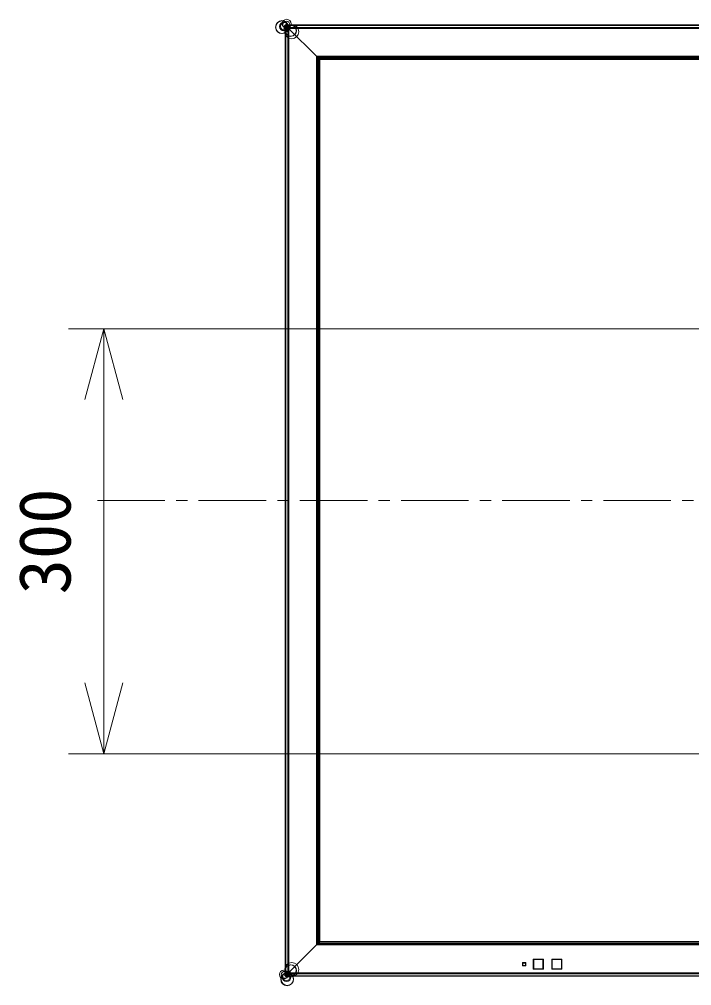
# Model space of a CAD drawing. Units: millimetres, scale not verified. Extents: x -62 to 99, y -103 to 57.
# Drawn here: x -54.15 to -30.43, y -3.12 to 30.99 of the extents above; entities that cross this region are included whole.
import ezdxf
from ezdxf.enums import TextEntityAlignment as Align

# ---------------------------------------------------------------- set-up
doc = ezdxf.new("R2010")
doc.units = ezdxf.units.MM
doc.header["$LTSCALE"] = 0.125
doc.linetypes.add('USER2', pattern=[28.575, 19.05, -3.175, 3.175, -3.175])
for name, color, linetype, lineweight in [('0-0_0', 7, 'Continuous', 18), ('0-4_SUNPO', 3, 'Continuous', 18), ('0-5_GAIKEI', 1, 'Continuous', 18)]:
    doc.layers.add(name, color=color, linetype=linetype, lineweight=lineweight)
doc.styles.add('ＭＳ ゴシック', font='')
doc.styles.get('ＭＳ ゴシック').set_extended_font_data('MS Gothic')

# ---------------------------------------------------------------- blocks, each defined once
blk = doc.blocks.new('_Open30')
at = {"layer": '0-0_0'}
blk.add_line((0, 0), (-1, 0), dxfattribs=at)
blk.add_lwpolyline([(-1, 0.26795), (0, 0), (-1, -0.26795)], dxfattribs=at)
blk = doc.blocks.new('D4')
at = {"layer": '0-4_SUNPO'}
for p, q in [((35.5822, 207.5623), (12.0738, 207.5623)), ((13.3238, 195.0623), (13.3238, 205.0623)), ((35.5572, 192.5623), (12.0738, 192.5623))]:
    blk.add_line(p, q, dxfattribs=at)
at = {"layer": '0-4_SUNPO', "xscale": 2.5, "yscale": 2.5}
for p, rotation in [((13.3238, 207.5623), 90), ((13.3238, 192.5623), 270)]:
    blk.add_blockref('_Open30', p, dxfattribs=dict(at, rotation=rotation))
at = {"layer": '0-4_SUNPO', "color": 7, "style": 'ＭＳ ゴシック'}
blk.add_text('300', height=1.833, rotation=90, dxfattribs=at).set_placement((12.6988, 198.1873), align=Align.BOTTOM_LEFT)

msp = doc.modelspace()

# ---------------------------------------------------------------- linework, layer by layer
at = {"layer": '0-5_GAIKEI', "color": 7}
for p, q in [((-44.7625, 30.6925), (-44.7513, 30.7037)), ((-44.6924, 30.7626), (-44.7513, 30.7037)), ((-44.6924, 30.7626), (-44.6813, 30.7737)), ((-44.6419, 30.7881), (12.6481, 30.7881)), ((-43.6656, -1.6806), (-44.6362, -2.6512)), ((-43.6335, -1.6485), (-43.6656, -1.6806)), ((-43.6335, -1.6485), (-43.6656, -1.6806)), ((-43.6027, -1.6177), (-43.6335, -1.6485)), ((-43.6027, -1.6177), (-43.6335, -1.6485)), ((-43.5856, -1.6006), (-43.6027, -1.6177)), ((-43.5856, -1.6006), (-43.6027, -1.6177)), ((-43.545, -1.56), (-43.5856, -1.6006)), ((-43.545, -1.56), (-43.5856, -1.6006)), ((-43.5447, -1.5598), (-43.545, -1.56)), ((-43.5447, -1.5598), (-43.545, -1.56)), ((-44.7669, -2.6757), (-44.7669, -2.6757)), ((-44.7513, -2.6974), (-44.7625, -2.6863)), ((-44.7522, -2.6718), (-44.7513, -2.6727)), ((-44.7513, -2.6727), (-44.6815, -2.6724)), ((-44.6924, -2.7563), (-44.7513, -2.6974)), ((-44.6815, -2.6724), (-44.6462, -2.6512)), ((-44.6815, -2.6724), (-44.6815, -2.6724)), ((-44.6673, -2.6865), (-44.6677, -2.7563)), ((-44.6462, -2.6512), (-44.6674, -2.6865)), ((-44.6674, -2.6865), (-44.6673, -2.6865)), ((-44.6419, -2.6865), (-44.6673, -2.6865)), ((-44.6462, -2.6512), (-44.6362, -2.6512)), ((-44.6419, -2.6569), (-44.6419, -2.6612)), ((-44.6419, -2.6612), (-44.6419, -2.6965)), ((-44.6419, -2.6965), (-44.6419, -2.7672)), ((-44.6813, -2.7675), (-44.6924, -2.7563)), ((-44.6419, -2.7719), (-44.6707, -2.7719)), ((-44.6707, -2.7719), (-44.6707, -2.7719)), ((-44.6677, -2.7563), (-44.6668, -2.7572)), ((-44.6668, -2.7572), (-44.6419, -2.7572)), ((-44.6419, -2.7672), (-44.6419, -2.7819)), ((12.6481, -2.7819), (-44.6419, -2.7819))]:
    msp.add_line(p, q, dxfattribs=at)
at = {"layer": '0-5_GAIKEI'}
for p, q in [((-44.6668, 30.7635), (-44.6677, 30.7626)), ((-44.6677, 30.7626), (-44.6673, 30.6928)), ((-44.6419, 30.7635), (-44.6668, 30.7635)), ((-44.6419, 30.7881), (-44.6419, 30.7735)), ((-44.6419, 30.7735), (12.6481, 30.7735)), ((-44.6419, 30.7735), (-44.6419, 30.7028)), ((-44.6419, 30.7028), (-44.6419, 30.6674)), ((-44.6419, 30.7028), (12.6481, 30.7028)), ((-44.7513, 30.6789), (-44.7522, 30.678)), ((-44.7522, -2.6718), (-44.7522, 30.678)), ((-44.6815, 30.6786), (-44.7513, 30.6789)), ((-44.6462, 30.6574), (-44.6815, 30.6786)), ((-44.6815, -2.6724), (-44.6815, 30.6786)), ((-44.6815, 30.6786), (-44.6815, 30.6786)), ((-44.6673, 30.6928), (-44.6674, 30.6927)), ((-44.6674, 30.6927), (-44.6462, 30.6574)), ((-44.6673, 30.6928), (-44.6419, 30.6928)), ((-44.6362, 30.6574), (-44.6462, 30.6574)), ((-44.6462, -2.6512), (-44.6462, 30.6574)), ((-44.6419, 30.6674), (-44.6419, 30.6631)), ((-44.6419, 30.6674), (12.6481, 30.6674)), ((-43.6656, 29.6869), (-44.6362, 30.6574)), ((-43.6656, 29.6869), (-43.6335, 29.6547)), ((-43.6656, 29.6869), (11.6719, 29.6869)), ((-43.6335, -1.6485), (-43.6335, 29.6547)), ((-43.6335, 29.6547), (-43.6027, 29.6239)), ((-43.6335, 29.6547), (11.6397, 29.6547)), ((-43.6335, 29.6547), (-43.6027, 29.6239)), ((-43.6027, -1.6177), (-43.6027, 29.6239)), ((-43.6027, 29.6239), (-43.5856, 29.6068)), ((-43.6027, 29.6239), (11.6089, 29.6239)), ((-43.6027, 29.6239), (-43.5856, 29.6068)), ((-43.5856, -1.6006), (-43.5856, 29.6068)), ((-43.5856, 29.6068), (-43.545, 29.5662)), ((-43.5856, 29.6068), (11.5918, 29.6068)), ((-43.5856, 29.6068), (-43.545, 29.5662)), ((-43.545, -1.56), (-43.545, 29.5662)), ((-43.545, 29.5662), (-43.5447, 29.566)), ((-43.545, 29.5662), (11.5512, 29.5662)), ((-43.545, 29.5662), (-43.5447, 29.566)), ((-43.5447, -1.5598), (-43.5447, 29.566)), ((-43.5447, 29.566), (11.551, 29.566)), ((11.6719, -1.6806), (-43.6656, -1.6806)), ((11.6397, -1.6485), (-43.6335, -1.6485)), ((11.6089, -1.6177), (-43.6027, -1.6177)), ((11.5918, -1.6006), (-43.5856, -1.6006)), ((11.5512, -1.56), (-43.545, -1.56)), ((11.551, -1.5598), (-43.5447, -1.5598)), ((-36.3994, -2.3019), (-36.2794, -2.3019)), ((-36.3956, -2.3156), (-36.3932, -2.3181)), ((-36.3956, -2.4081), (-36.3956, -2.3156)), ((-36.3832, -2.3181), (-36.3932, -2.3181)), ((-36.3932, -2.4057), (-36.3932, -2.3181)), ((-36.3832, -2.3081), (-36.3856, -2.3056)), ((-36.3856, -2.3056), (-36.2931, -2.3056)), ((-36.3832, -2.3081), (-36.2956, -2.3081)), ((-36.3832, -2.3081), (-36.3832, -2.3181)), ((-36.3832, -2.3181), (-36.2956, -2.3181)), ((-36.3832, -2.4057), (-36.3832, -2.3181)), ((-36.2931, -2.3056), (-36.2956, -2.3081)), ((-36.2956, -2.3181), (-36.2956, -2.3081)), ((-36.2856, -2.3181), (-36.2956, -2.3181)), ((-36.2956, -2.3181), (-36.2956, -2.4057)), ((-36.2856, -2.3181), (-36.2831, -2.3156)), ((-36.2856, -2.3181), (-36.2856, -2.4057)), ((-36.2831, -2.3156), (-36.2831, -2.4081)), ((-36.2794, -2.3019), (-36.2794, -2.4219)), ((-36.0144, -2.1844), (-35.6594, -2.1844)), ((-36.0144, -2.5394), (-36.0144, -2.1844)), ((-36.0119, -2.1969), (-36.0094, -2.1993)), ((-36.0119, -2.5269), (-36.0119, -2.1969)), ((-36.0094, -2.5244), (-36.0094, -2.1993)), ((-35.9994, -2.1993), (-36.0094, -2.1993)), ((-35.9994, -2.1893), (-36.0019, -2.1869)), ((-36.0019, -2.1869), (-35.6719, -2.1869)), ((-35.9994, -2.1893), (-35.6743, -2.1893)), ((-35.9994, -2.1893), (-35.9994, -2.1993)), ((-35.9994, -2.1993), (-35.6743, -2.1993)), ((-35.9994, -2.5244), (-35.9994, -2.1993)), ((-35.6719, -2.1869), (-35.6743, -2.1893)), ((-35.6743, -2.1993), (-35.6743, -2.1893)), ((-35.6643, -2.1993), (-35.6743, -2.1993)), ((-35.6743, -2.1993), (-35.6743, -2.5244)), ((-35.6643, -2.1993), (-35.6619, -2.1969)), ((-35.6643, -2.1993), (-35.6643, -2.5244)), ((-35.6619, -2.1969), (-35.6619, -2.5269)), ((-35.6594, -2.1844), (-35.6594, -2.5394)), ((-35.3569, -2.1969), (-35.3544, -2.1993)), ((-35.3569, -2.5269), (-35.3569, -2.1969)), ((-35.3544, -2.1993), (-35.3544, -2.5244)), ((-35.3444, -2.1993), (-35.3544, -2.1993)), ((-35.3444, -2.1893), (-35.3469, -2.1869)), ((-35.3469, -2.1869), (-35.0169, -2.1869)), ((-35.3444, -2.1893), (-35.0193, -2.1893)), ((-35.3444, -2.1893), (-35.3444, -2.1993)), ((-35.0193, -2.1993), (-35.3444, -2.1993)), ((-35.3444, -2.1993), (-35.3444, -2.5244)), ((-35.0169, -2.1869), (-35.0193, -2.1893)), ((-35.0193, -2.1993), (-35.0193, -2.1893)), ((-35.0093, -2.1993), (-35.0193, -2.1993)), ((-35.0193, -2.5244), (-35.0193, -2.1993)), ((-35.0093, -2.1993), (-35.0069, -2.1969)), ((-35.0093, -2.1993), (-35.0093, -2.5244)), ((-35.0069, -2.1969), (-35.0069, -2.5269)), ((-35.0044, -2.1844), (-35.0044, -2.5394)), ((12.6481, -2.6612), (-44.6419, -2.6612)), ((12.6481, -2.6965), (-44.6419, -2.6965)), ((-36.3932, -2.4057), (-36.3956, -2.4081)), ((-36.3932, -2.4057), (-36.3832, -2.4057)), ((-36.3856, -2.4181), (-36.3832, -2.4157)), ((-36.2931, -2.4181), (-36.3856, -2.4181)), ((-36.3832, -2.4057), (-36.3832, -2.4157)), ((-36.2956, -2.4057), (-36.3832, -2.4057)), ((-36.2956, -2.4157), (-36.3832, -2.4157)), ((-36.2956, -2.4157), (-36.2956, -2.4057)), ((-36.2956, -2.4057), (-36.2856, -2.4057)), ((-36.2956, -2.4157), (-36.2931, -2.4181)), ((-36.2831, -2.4081), (-36.2856, -2.4057)), ((-35.6594, -2.5394), (-36.0144, -2.5394)), ((-36.0094, -2.5244), (-36.0119, -2.5269)), ((-36.0094, -2.5245), (-35.9994, -2.5245)), ((-36.0019, -2.5369), (-35.9994, -2.5344)), ((-35.6719, -2.5369), (-36.0019, -2.5369)), ((-35.9994, -2.5244), (-35.9994, -2.5344)), ((-35.6743, -2.5244), (-35.9994, -2.5244)), ((-35.6743, -2.5344), (-35.9994, -2.5344)), ((-35.6743, -2.5344), (-35.6743, -2.5244)), ((-35.6743, -2.5244), (-35.6643, -2.5244)), ((-35.6743, -2.5344), (-35.6719, -2.5369)), ((-35.6619, -2.5269), (-35.6643, -2.5244)), ((-35.0044, -2.5394), (-35.3594, -2.5394)), ((-35.3544, -2.5244), (-35.3569, -2.5269)), ((-35.3544, -2.5245), (-35.3444, -2.5245)), ((-35.3469, -2.5369), (-35.3444, -2.5344)), ((-35.0169, -2.5369), (-35.3469, -2.5369)), ((-35.3444, -2.5244), (-35.0193, -2.5244)), ((-35.3444, -2.5244), (-35.3444, -2.5344)), ((-35.3444, -2.5344), (-35.0193, -2.5344)), ((-35.0193, -2.5344), (-35.0193, -2.5244)), ((-35.0193, -2.5244), (-35.0093, -2.5244)), ((-35.0193, -2.5344), (-35.0169, -2.5369)), ((-35.0069, -2.5269), (-35.0093, -2.5244)), ((12.6481, -2.7672), (-44.6419, -2.7672))]:
    msp.add_line(p, q, dxfattribs=at)
at = {"layer": '0-5_GAIKEI', "color": 9, "linetype": 'USER2'}
msp.add_line((15.2781, 14.0031), (-51.4045, 14.0031), dxfattribs=at)
at = {"layer": '0-5_GAIKEI', "color": 7}
for points in [[(-44.6707, 30.7781), (-44.6707, 30.7781), (-44.6419, 30.7781)], [(-44.7669, -2.6757), (-44.7669, 30.6819), (-44.7669, 30.6819)], [(-43.6656, -1.6806), (-44.6362, -2.6512), (-44.6419, -2.6569)]]:
    msp.add_lwpolyline(points, dxfattribs=at)
at = {"layer": '0-5_GAIKEI'}
for points in [[(-44.6419, 30.6631), (-44.6362, 30.6574), (-43.6656, 29.6869)], [(-43.6656, -1.6806), (-43.6656, 29.6869), (-43.6335, 29.6547)], [(-36.2794, -2.4219), (-36.3994, -2.4219), (-36.3994, -2.3019)], [(-35.3594, -2.5394), (-35.3594, -2.1844), (-35.0044, -2.1844)]]:
    msp.add_lwpolyline(points, dxfattribs=at)
for centre, radius in [((-44.8869, 30.7154), 0.2253), ((-44.88, 30.7076), 0.2208), ((-44.8158, 30.7315), 0.1524), ((-44.7978, 30.7371), 0.1336), ((-44.7193, 30.8309), 0.1564), ((-44.729, 30.7979), 0.122), ((-44.7479, 30.733), 0.0544), ((-44.5401, 30.5515), 0.2471), ((-44.7229, 30.7589), 0.0556), ((-44.5793, 30.5819), 0.1975), ((-44.7222, 30.7199), 0.0516), ((-44.7329, 30.7085), 0.036), ((-44.5707, 30.5903), 0.1977), ((-44.7424, 30.6998), 0.023), ((-44.7488, 30.6953), 0.0152), ((-44.7571, 30.6915), 0.00607), ((-44.7591, 30.6909), 0.00396), ((-44.7592, 30.6903), 0.00391), ((-44.7085, 30.7336), 0.0513), ((-44.6961, 30.7453), 0.0343), ((-44.6892, 30.753), 0.024), ((-44.6841, 30.76), 0.0153), ((-44.6475, 30.6551), 0.0426), ((-44.6812, 30.766), 0.00857), ((-44.6422, 30.6571), 0.0448), ((-44.6521, 30.6635), 0.033), ((-44.653, 30.6641), 0.032), ((-44.6798, 30.7699), 0.0045), ((-44.6791, 30.7706), 0.00383), ((-44.6795, 30.7717), 0.00265), ((-44.6544, 30.782), 0.0167), ((-44.7769, 30.6456), 0.0377), ((-44.7713, 30.6639), 0.0186), ((-44.7604, 30.6907), 0.00265), ((-44.682, 30.679), 0.00064), ((-44.6735, 30.6751), 0.00865)]:
    msp.add_circle(centre, radius, dxfattribs=at)
at = {"layer": '0-5_GAIKEI', "color": 7}
for centre, radius in [((-44.5402, -2.5451), 0.2471), ((-44.5791, -2.5757), 0.1977), ((-44.5707, -2.5843), 0.1975), ((-44.8197, -2.7243), 0.1564), ((-44.7042, -2.8919), 0.2253), ((-44.6963, -2.885), 0.2208), ((-44.7866, -2.734), 0.122), ((-44.7203, -2.8208), 0.1524), ((-44.7258, -2.8028), 0.1336), ((-44.7477, -2.7279), 0.0556), ((-44.7708, -2.6595), 0.0167), ((-44.7218, -2.7529), 0.0544), ((-44.7224, -2.7135), 0.0513), ((-44.734, -2.7011), 0.0343), ((-44.7417, -2.6942), 0.024), ((-44.7487, -2.6891), 0.0153), ((-44.7548, -2.6862), 0.00857), ((-44.7586, -2.6848), 0.0045), ((-44.7593, -2.6841), 0.00383), ((-44.7604, -2.6845), 0.00265), ((-44.7087, -2.7272), 0.0516), ((-44.6973, -2.7379), 0.036), ((-44.6886, -2.7474), 0.023), ((-44.6446, -2.6447), 0.0476), ((-44.6514, -2.6565), 0.034), ((-44.6534, -2.6587), 0.0311), ((-44.6593, -2.6615), 0.0247), ((-44.6613, -2.662), 0.0227), ((-44.6816, -2.6725), 0.00016), ((-44.665, -2.681), 0.00598), ((-44.6677, -2.6869), 0.00052), ((-44.6841, -2.7538), 0.0152), ((-44.6803, -2.7621), 0.00607), ((-44.6796, -2.7641), 0.00396), ((-44.6791, -2.7642), 0.00391), ((-44.6795, -2.7654), 0.00265), ((-44.6344, -2.782), 0.0377), ((-44.6526, -2.7763), 0.0186)]:
    msp.add_circle(centre, radius, dxfattribs=at)
at = {"layer": '0-5_GAIKEI'}
for centre, radius, start, end in [((-44.6707, 30.7631), 0.015, 90, 135), ((-36.3856, -2.3156), 0.01, 90.06978, 179.93022), ((-36.2931, -2.3156), 0.01, 0.06978, 89.93022), ((-36.0019, -2.1969), 0.01, 90.06978, 179.93022), ((-35.6719, -2.1969), 0.01, 0.06978, 89.93022), ((-35.3469, -2.1969), 0.01, 90.06978, 179.93022), ((-35.0169, -2.1969), 0.01, 0.06978, 89.93022), ((-36.3856, -2.4081), 0.01, 180.06978, 269.93022), ((-36.2931, -2.4081), 0.01, 270.06978, 359.93022), ((-36.0019, -2.5269), 0.01, 180.06978, 269.93022), ((-35.6719, -2.5269), 0.01, 270.06978, 359.93022), ((-35.3469, -2.5269), 0.01, 180.06978, 269.93022), ((-35.0169, -2.5269), 0.01, 270.06978, 359.93022)]:
    msp.add_arc(centre, radius, start, end, dxfattribs=at)
at = {"layer": '0-5_GAIKEI', "color": 7}
for centre, start, end in [((-44.7519, 30.6819), 135, 180), ((-44.7519, -2.6757), 180, 225), ((-44.6707, -2.7569), 225, 270)]:
    msp.add_arc(centre, 0.015, start, end, dxfattribs=at)
at = {"layer": '0-5_GAIKEI'}
for centre, major_axis, ratio, start_param, end_param in [((-44.7266, 30.6789), (-0.0247, 0.0247), 0.57735, 6.2831853, 7.3303829), ((-44.6677, 30.7378), (-0.0247, 0.0247), 0.57735, 5.2359878, 6.2831853), ((-36.3832, -2.3181), (-0.00707, -0.00707), 0.998783, 3.9276009, 5.4971792), ((-36.2956, -2.3181), (-0.00707, 0.00707), 0.998783, 3.9276009, 5.4971792), ((-35.9994, -2.1993), (-0.00707, -0.00707), 0.998783, 3.9276009, 5.4971792), ((-35.6743, -2.1993), (-0.00707, 0.00707), 0.998783, 3.9276009, 5.4971792), ((-35.3444, -2.1993), (-0.00707, -0.00707), 0.998783, 3.9276009, 5.4971792), ((-35.0193, -2.1993), (-0.00707, 0.00707), 0.998783, 3.9276009, 5.4971792), ((-36.3832, -2.4057), (0.00707, -0.00707), 0.998783, 3.9276009, 5.4971792), ((-36.2956, -2.4057), (0.00707, 0.00707), 0.998783, 3.9276009, 5.4971792), ((-35.9994, -2.5244), (0.00707, -0.00707), 0.998783, 3.9276009, 5.4971792), ((-35.6743, -2.5244), (0.00707, 0.00707), 0.998783, 3.9276009, 5.4971792), ((-35.3444, -2.5244), (-0.00707, 0.00707), 0.998783, 0.7860072, 2.3555855), ((-35.0193, -2.5244), (0.00707, 0.00707), 0.998783, 3.9276009, 5.4971792)]:
    msp.add_ellipse(centre, major_axis=major_axis, ratio=ratio, start_param=start_param, end_param=end_param, dxfattribs=at)
at = {"layer": '0-5_GAIKEI', "color": 7}
for centre, major_axis, ratio, start_param, end_param in [((-44.6707, 30.7631), (0.0106, -0.0106), 0.999896, 2.3561424, 3.1415927), ((-44.7519, 30.6819), (-0.0106, 0.0106), 0.999896, 6.2831853, 7.0686355), ((-44.7519, -2.6757), (0.0106, 0.0106), 0.999896, 2.3561424, 3.1415927), ((-44.7266, -2.6727), (-0.0247, -0.0247), 0.57735, 5.2359878, 6.2831853), ((-44.6677, -2.7316), (-0.0247, -0.0247), 0.57735, 0, 1.0471976), ((-44.6707, -2.7569), (-0.0106, -0.0106), 0.999896, 6.2831853, 7.0686355)]:
    msp.add_ellipse(centre, major_axis=major_axis, ratio=ratio, start_param=start_param, end_param=end_param, dxfattribs=at)

# ---------------------------------------------------------------- block references
at = {"layer": '0-4_SUNPO'}
msp.add_blockref('D4', (-64.4907, -187.4967), dxfattribs=at)

doc.saveas('drawing.dxf')
